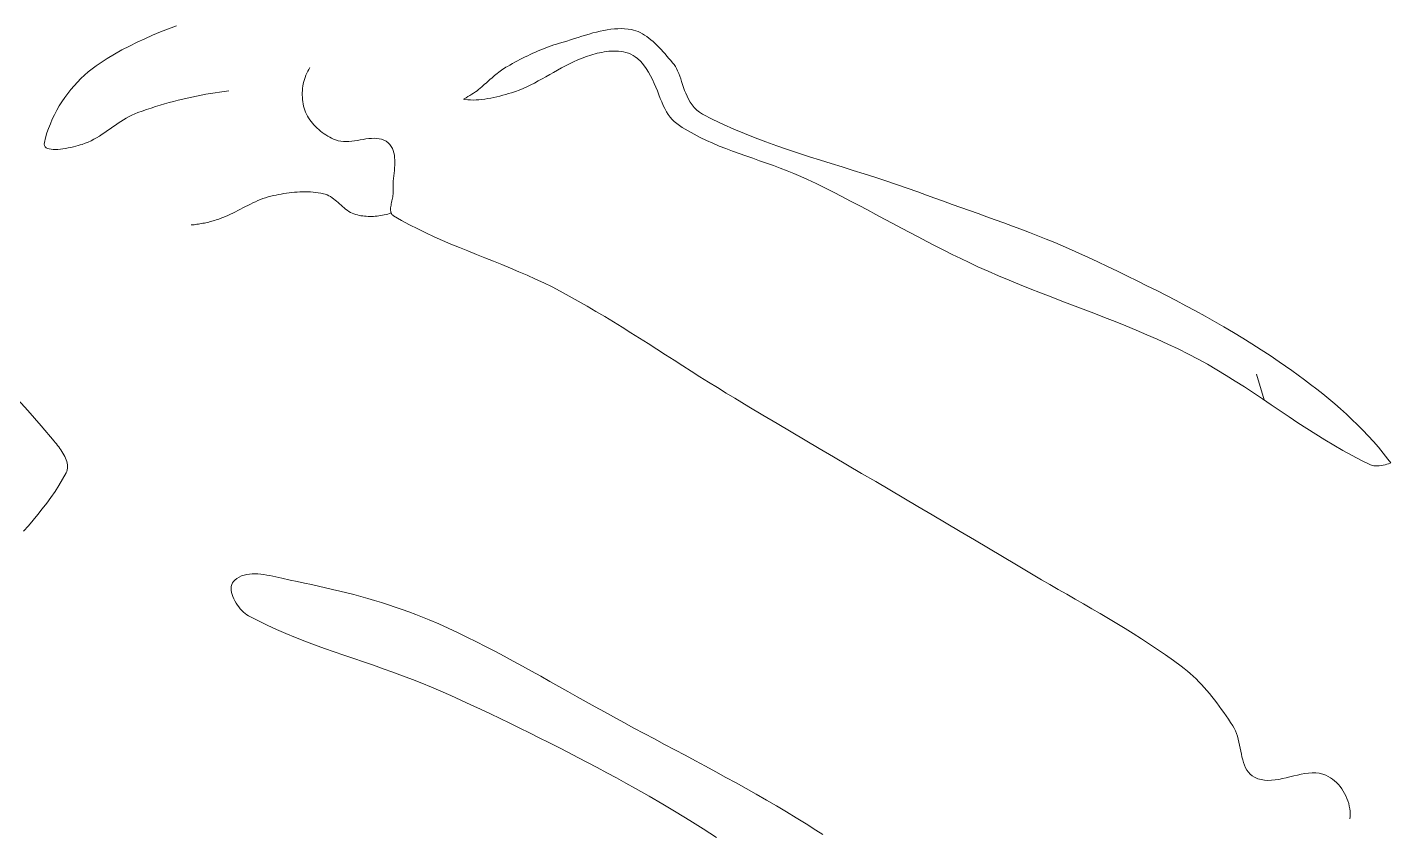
# Model space of a CAD drawing. Header units: inches. Extents: x -12 to 23, y -13.2 to 21.7.
# Drawn here: x -8.92 to -3.11, y -5.18 to -1.75 of the extents above; entities that cross this region are included whole.
import ezdxf

# ---------------------------------------------------------------- set-up
doc = ezdxf.new("R2010")
doc.units = ezdxf.units.IN
doc.header["$MEASUREMENT"] = 0
doc.layers.get('0').update_dxf_attribs({"lineweight": 0})

msp = doc.modelspace()

# ---------------------------------------------------------------- linework, layer by layer
at = {"color": 7, "linetype": 'Continuous', "lineweight": 0}
for p, q in [((-8.2845, -1.7392), (-8.3187, -1.7519)), ((-8.4197, -1.7937), (-8.4526, -1.8089)), ((-8.3864, -1.7791), (-8.4197, -1.7937)), ((-8.3527, -1.7652), (-8.3864, -1.7791)), ((-8.3187, -1.7519), (-8.3527, -1.7652)), ((-8.5172, -1.8418), (-8.5489, -1.8595)), ((-8.4851, -1.825), (-8.5172, -1.8418)), ((-8.4526, -1.8089), (-8.4851, -1.825)), ((-8.6276, -1.9092), (-8.6443, -1.9217)), ((-8.6106, -1.8975), (-8.6276, -1.9092)), ((-8.58, -1.878), (-8.6106, -1.8975)), ((-8.5489, -1.8595), (-8.58, -1.878)), ((-7.7214, -1.9243), (-7.7167, -1.9165)), ((-8.6919, -1.9633), (-8.7068, -1.9784)), ((-8.6765, -1.9488), (-8.6919, -1.9633)), ((-8.6606, -1.9349), (-8.6765, -1.9488)), ((-8.6443, -1.9217), (-8.6606, -1.9349)), ((-7.7422, -1.9767), (-7.7397, -1.9675)), ((-7.7397, -1.9675), (-7.7368, -1.9584)), ((-7.7368, -1.9584), (-7.7335, -1.9495)), ((-7.7335, -1.9495), (-7.7299, -1.9409)), ((-7.7299, -1.9409), (-7.7258, -1.9325)), ((-7.7258, -1.9325), (-7.7214, -1.9243)), ((-8.7483, -2.0272), (-8.761, -2.0445)), ((-8.735, -2.0104), (-8.7483, -2.0272)), ((-8.7212, -1.9942), (-8.735, -2.0104)), ((-8.7068, -1.9784), (-8.7212, -1.9942)), ((-8.1798, -2.0343), (-8.1601, -2.0306)), ((-8.1601, -2.0306), (-8.1403, -2.0272)), ((-8.1403, -2.0272), (-8.1206, -2.024)), ((-8.1206, -2.024), (-8.1008, -2.021)), ((-8.1008, -2.021), (-8.081, -2.0183)), ((-8.081, -2.0183), (-8.0611, -2.0158)), ((-7.7488, -2.0338), (-7.7487, -2.0242)), ((-7.7487, -2.0242), (-7.7482, -2.0146)), ((-7.7482, -2.0146), (-7.7473, -2.005)), ((-7.7473, -2.005), (-7.746, -1.9955)), ((-7.746, -1.9955), (-7.7443, -1.986)), ((-7.7443, -1.986), (-7.7422, -1.9767)), ((-8.7843, -2.0803), (-8.7949, -2.0988)), ((-8.773, -2.0622), (-8.7843, -2.0803)), ((-8.761, -2.0445), (-8.773, -2.0622)), ((-8.4122, -2.0955), (-8.3932, -2.0892)), ((-8.3932, -2.0892), (-8.3741, -2.0831)), ((-8.3741, -2.0831), (-8.355, -2.0772)), ((-8.355, -2.0772), (-8.3358, -2.0716)), ((-8.3358, -2.0716), (-8.3165, -2.0661)), ((-8.3165, -2.0661), (-8.2971, -2.0609)), ((-8.2971, -2.0609), (-8.2777, -2.0559)), ((-8.2777, -2.0559), (-8.2582, -2.0511)), ((-8.2582, -2.0511), (-8.2387, -2.0466)), ((-8.2387, -2.0466), (-8.2191, -2.0423)), ((-8.2191, -2.0423), (-8.1995, -2.0381)), ((-8.1995, -2.0381), (-8.1798, -2.0343)), ((-7.7485, -2.0433), (-7.7488, -2.0338)), ((-7.7478, -2.0528), (-7.7485, -2.0433)), ((-7.7466, -2.0622), (-7.7478, -2.0528)), ((-7.7451, -2.0714), (-7.7466, -2.0622)), ((-7.7431, -2.0806), (-7.7451, -2.0714)), ((-7.7406, -2.0895), (-7.7431, -2.0806)), ((-7.7378, -2.0982), (-7.7406, -2.0895)), ((-8.814, -2.1367), (-8.8223, -2.1561)), ((-8.8048, -2.1176), (-8.814, -2.1367)), ((-8.7949, -2.0988), (-8.8048, -2.1176)), ((-8.5338, -2.1541), (-8.5224, -2.1465)), ((-8.5224, -2.1465), (-8.5108, -2.1392)), ((-8.5108, -2.1392), (-8.499, -2.1322)), ((-8.499, -2.1322), (-8.4871, -2.1255)), ((-8.4871, -2.1255), (-8.475, -2.1194)), ((-8.475, -2.1194), (-8.4626, -2.1138)), ((-8.4626, -2.1138), (-8.45, -2.1088)), ((-8.45, -2.1088), (-8.4311, -2.102)), ((-8.4311, -2.102), (-8.4122, -2.0955)), ((-7.7345, -2.1067), (-7.7378, -2.0982)), ((-7.7307, -2.1151), (-7.7345, -2.1067)), ((-7.7264, -2.1233), (-7.7307, -2.1151)), ((-7.7218, -2.1313), (-7.7264, -2.1233)), ((-7.7167, -2.1391), (-7.7218, -2.1313)), ((-7.7112, -2.1467), (-7.7167, -2.1391)), ((-7.7053, -2.154), (-7.7112, -2.1467)), ((-8.8366, -2.1955), (-8.8424, -2.2155)), ((-8.8299, -2.1757), (-8.8366, -2.1955)), ((-8.8223, -2.1561), (-8.8299, -2.1757)), ((-8.6135, -2.2085), (-8.6019, -2.2011)), ((-8.6019, -2.2011), (-8.5905, -2.1935)), ((-8.5905, -2.1935), (-8.5792, -2.1856)), ((-8.5792, -2.1856), (-8.5678, -2.1777)), ((-8.5678, -2.1777), (-8.5565, -2.1698)), ((-8.5565, -2.1698), (-8.5452, -2.1619)), ((-8.5452, -2.1619), (-8.5338, -2.1541)), ((-7.6992, -2.1612), (-7.7053, -2.154)), ((-7.6926, -2.1681), (-7.6992, -2.1612)), ((-7.6858, -2.1748), (-7.6926, -2.1681)), ((-7.6788, -2.1812), (-7.6858, -2.1748)), ((-7.6715, -2.1873), (-7.6788, -2.1812)), ((-7.6639, -2.1931), (-7.6715, -2.1873)), ((-7.6562, -2.1987), (-7.6639, -2.1931)), ((-7.6482, -2.2039), (-7.6562, -2.1987)), ((-7.6402, -2.2088), (-7.6482, -2.2039)), ((-8.8472, -2.2356), (-8.848, -2.2429)), ((-8.848, -2.2429), (-8.8469, -2.249)), ((-8.8424, -2.2155), (-8.8472, -2.2356)), ((-8.8469, -2.249), (-8.8442, -2.2541)), ((-8.8442, -2.2541), (-8.8399, -2.2581)), ((-8.8399, -2.2581), (-8.8342, -2.2613)), ((-8.8342, -2.2613), (-8.8273, -2.2636)), ((-8.8273, -2.2636), (-8.8193, -2.2651)), ((-8.8193, -2.2651), (-8.8104, -2.2659)), ((-8.8007, -2.266), (-8.7904, -2.2656)), ((-8.7904, -2.2656), (-8.7796, -2.2646)), ((-8.7796, -2.2646), (-8.7685, -2.2632)), ((-8.7685, -2.2632), (-8.7573, -2.2614)), ((-8.7573, -2.2614), (-8.746, -2.2593)), ((-8.746, -2.2593), (-8.7349, -2.257)), ((-8.7349, -2.257), (-8.7241, -2.2544)), ((-8.7241, -2.2544), (-8.7137, -2.2518)), ((-8.7137, -2.2518), (-8.7039, -2.2492)), ((-8.7039, -2.2492), (-8.6948, -2.2466)), ((-8.6948, -2.2466), (-8.6866, -2.244)), ((-8.6866, -2.244), (-8.6738, -2.2395)), ((-8.6738, -2.2395), (-8.6613, -2.2344)), ((-8.6613, -2.2344), (-8.649, -2.2286)), ((-8.649, -2.2286), (-8.637, -2.2224)), ((-8.637, -2.2224), (-8.6251, -2.2156)), ((-8.6251, -2.2156), (-8.6135, -2.2085)), ((-7.6319, -2.2134), (-7.6402, -2.2088)), ((-7.6236, -2.2176), (-7.6319, -2.2134)), ((-7.6152, -2.2215), (-7.6236, -2.2176)), ((-7.6068, -2.225), (-7.6152, -2.2215)), ((-7.5961, -2.2285), (-7.6068, -2.225)), ((-7.5851, -2.2307), (-7.5961, -2.2285)), ((-7.5737, -2.2318), (-7.5851, -2.2307)), ((-7.5621, -2.232), (-7.5737, -2.2318)), ((-7.5502, -2.2315), (-7.5621, -2.232)), ((-7.5382, -2.2304), (-7.5502, -2.2315)), ((-7.5261, -2.2288), (-7.5382, -2.2304)), ((-7.5139, -2.2269), (-7.5261, -2.2288)), ((-7.5017, -2.2249), (-7.5139, -2.2269)), ((-7.4895, -2.2229), (-7.5017, -2.2249)), ((-7.4775, -2.2211), (-7.4895, -2.2229)), ((-7.4656, -2.2195), (-7.4775, -2.2211)), ((-7.4539, -2.2185), (-7.4656, -2.2195)), ((-7.4425, -2.2181), (-7.4539, -2.2185)), ((-7.4315, -2.2185), (-7.4425, -2.2181)), ((-7.4208, -2.2198), (-7.4315, -2.2185)), ((-7.4105, -2.2223), (-7.4208, -2.2198)), ((-7.4007, -2.226), (-7.4105, -2.2223)), ((-7.3914, -2.231), (-7.4007, -2.226)), ((-7.3828, -2.2377), (-7.3914, -2.231)), ((-7.3756, -2.245), (-7.3828, -2.2377)), ((-7.3698, -2.2529), (-7.3756, -2.245)), ((-7.365, -2.2614), (-7.3698, -2.2529)), ((-7.3612, -2.2704), (-7.365, -2.2614)), ((-8.8104, -2.2659), (-8.8007, -2.266)), ((-7.3584, -2.2799), (-7.3612, -2.2704)), ((-7.3564, -2.2898), (-7.3584, -2.2799)), ((-7.3551, -2.3001), (-7.3564, -2.2898)), ((-7.3545, -2.3107), (-7.3551, -2.3001)), ((-7.3548, -2.3327), (-7.3544, -2.3216)), ((-7.3544, -2.3216), (-7.3545, -2.3107)), ((-7.3598, -2.3898), (-7.3587, -2.3783)), ((-7.3587, -2.3783), (-7.3575, -2.3668)), ((-7.3575, -2.3668), (-7.3564, -2.3553)), ((-7.3564, -2.3553), (-7.3555, -2.3439)), ((-7.3555, -2.3439), (-7.3548, -2.3327)), ((-7.3621, -2.4234), (-7.3616, -2.4124)), ((-7.3621, -2.4343), (-7.3621, -2.4234)), ((-7.3616, -2.4448), (-7.3621, -2.4343)), ((-7.3616, -2.4124), (-7.3609, -2.4011)), ((-7.3609, -2.4011), (-7.3598, -2.3898)), ((-7.9595, -2.4935), (-7.9701, -2.4986)), ((-7.9488, -2.4885), (-7.9595, -2.4935)), ((-7.938, -2.4837), (-7.9488, -2.4885)), ((-7.9272, -2.4793), (-7.938, -2.4837)), ((-7.9162, -2.4751), (-7.9272, -2.4793)), ((-7.9051, -2.4713), (-7.9162, -2.4751)), ((-7.8939, -2.4679), (-7.9051, -2.4713)), ((-7.8825, -2.4649), (-7.8939, -2.4679)), ((-7.8716, -2.4623), (-7.8825, -2.4649)), ((-7.8606, -2.4599), (-7.8716, -2.4623)), ((-7.8495, -2.4576), (-7.8606, -2.4599)), ((-7.8384, -2.4555), (-7.8495, -2.4576)), ((-7.8272, -2.4536), (-7.8384, -2.4555)), ((-7.8159, -2.4519), (-7.8272, -2.4536)), ((-7.8046, -2.4504), (-7.8159, -2.4519)), ((-7.7933, -2.4491), (-7.8046, -2.4504)), ((-7.782, -2.448), (-7.7933, -2.4491)), ((-7.7707, -2.4471), (-7.782, -2.448)), ((-7.7594, -2.4465), (-7.7707, -2.4471)), ((-7.748, -2.4462), (-7.7594, -2.4465)), ((-7.7367, -2.4461), (-7.748, -2.4462)), ((-7.7254, -2.4463), (-7.7367, -2.4461)), ((-7.7141, -2.4468), (-7.7254, -2.4463)), ((-7.7029, -2.4477), (-7.7141, -2.4468)), ((-7.6917, -2.4488), (-7.7029, -2.4477)), ((-7.6806, -2.4503), (-7.6917, -2.4488)), ((-7.6695, -2.4521), (-7.6806, -2.4503)), ((-7.6585, -2.4543), (-7.6695, -2.4521)), ((-7.6507, -2.4564), (-7.6585, -2.4543)), ((-7.6432, -2.4592), (-7.6507, -2.4564)), ((-7.6359, -2.4627), (-7.6432, -2.4592)), ((-7.6289, -2.4666), (-7.6359, -2.4627)), ((-7.622, -2.4711), (-7.6289, -2.4666)), ((-7.6153, -2.4759), (-7.622, -2.4711)), ((-7.6088, -2.4811), (-7.6153, -2.4759)), ((-7.6024, -2.4865), (-7.6088, -2.4811)), ((-7.596, -2.4921), (-7.6024, -2.4865)), ((-7.5897, -2.4978), (-7.596, -2.4921)), ((-7.5833, -2.5035), (-7.5897, -2.4978)), ((-7.3707, -2.5029), (-7.3696, -2.497)), ((-7.3696, -2.497), (-7.3683, -2.491)), ((-7.3683, -2.491), (-7.367, -2.485)), ((-7.367, -2.485), (-7.3656, -2.479)), ((-7.3656, -2.479), (-7.3644, -2.473)), ((-7.3644, -2.473), (-7.3633, -2.4671)), ((-7.3633, -2.4671), (-7.3624, -2.4613)), ((-7.3624, -2.4613), (-7.3617, -2.4556)), ((-7.3617, -2.4556), (-7.3615, -2.4501)), ((-7.3615, -2.4501), (-7.3616, -2.4448)), ((-8.0871, -2.5558), (-8.0981, -2.56)), ((-8.0762, -2.5513), (-8.0871, -2.5558)), ((-8.0654, -2.5466), (-8.0762, -2.5513)), ((-8.0546, -2.5416), (-8.0654, -2.5466)), ((-8.044, -2.5365), (-8.0546, -2.5416)), ((-8.0334, -2.5312), (-8.044, -2.5365)), ((-8.0228, -2.5258), (-8.0334, -2.5312)), ((-8.0123, -2.5203), (-8.0228, -2.5258)), ((-8.0018, -2.5148), (-8.0123, -2.5203)), ((-7.9912, -2.5093), (-8.0018, -2.5148)), ((-7.9807, -2.5039), (-7.9912, -2.5093)), ((-7.9701, -2.4986), (-7.9807, -2.5039)), ((-7.577, -2.5092), (-7.5833, -2.5035)), ((-7.5705, -2.5147), (-7.577, -2.5092)), ((-7.564, -2.52), (-7.5705, -2.5147)), ((-7.5574, -2.525), (-7.564, -2.52)), ((-7.5506, -2.5296), (-7.5574, -2.525)), ((-7.5436, -2.5338), (-7.5506, -2.5296)), ((-7.5364, -2.5375), (-7.5436, -2.5338)), ((-7.5289, -2.5406), (-7.5364, -2.5375)), ((-7.5212, -2.5431), (-7.5289, -2.5406)), ((-7.5138, -2.5449), (-7.5212, -2.5431)), ((-7.5064, -2.5464), (-7.5138, -2.5449)), ((-7.4989, -2.5478), (-7.5064, -2.5464)), ((-7.4914, -2.5489), (-7.4989, -2.5478)), ((-7.4838, -2.5498), (-7.4914, -2.5489)), ((-7.4761, -2.5504), (-7.4838, -2.5498)), ((-7.4684, -2.5509), (-7.4761, -2.5504)), ((-7.4607, -2.5511), (-7.4684, -2.5509)), ((-7.453, -2.551), (-7.4607, -2.5511)), ((-7.4453, -2.5508), (-7.453, -2.551)), ((-7.4375, -2.5503), (-7.4453, -2.5508)), ((-7.4298, -2.5496), (-7.4375, -2.5503)), ((-7.4222, -2.5487), (-7.4298, -2.5496)), ((-7.4145, -2.5476), (-7.4222, -2.5487)), ((-7.407, -2.5462), (-7.4145, -2.5476)), ((-7.3994, -2.5447), (-7.407, -2.5462)), ((-7.392, -2.5429), (-7.3994, -2.5447)), ((-7.3846, -2.5408), (-7.392, -2.5429)), ((-7.3773, -2.5386), (-7.3846, -2.5408)), ((-7.3701, -2.5362), (-7.3773, -2.5386)), ((-7.3726, -2.5196), (-7.3723, -2.5142)), ((-7.3726, -2.5247), (-7.3726, -2.5196)), ((-7.372, -2.5296), (-7.3726, -2.5247)), ((-7.3723, -2.5142), (-7.3717, -2.5086)), ((-7.3709, -2.5341), (-7.372, -2.5296)), ((-7.3717, -2.5086), (-7.3707, -2.5029)), ((-7.3691, -2.5383), (-7.3709, -2.5341)), ((-7.3667, -2.5421), (-7.3691, -2.5383)), ((-7.3635, -2.5454), (-7.3667, -2.5421)), ((-7.3595, -2.5483), (-7.3635, -2.5454)), ((-7.3258, -2.5678), (-7.3595, -2.5483)), ((-8.2164, -2.5868), (-8.2228, -2.5874)), ((-8.2101, -2.5862), (-8.2164, -2.5868)), ((-8.2037, -2.5854), (-8.2101, -2.5862)), ((-8.1974, -2.5845), (-8.2037, -2.5854)), ((-8.191, -2.5836), (-8.1974, -2.5845)), ((-8.1847, -2.5826), (-8.191, -2.5836)), ((-8.1784, -2.5815), (-8.1847, -2.5826)), ((-8.1721, -2.5803), (-8.1784, -2.5815)), ((-8.1658, -2.5791), (-8.1721, -2.5803)), ((-8.1596, -2.5777), (-8.1658, -2.5791)), ((-8.1533, -2.5763), (-8.1596, -2.5777)), ((-8.1471, -2.5748), (-8.1533, -2.5763)), ((-8.1409, -2.5732), (-8.1471, -2.5748)), ((-8.1347, -2.5716), (-8.1409, -2.5732)), ((-8.1285, -2.5698), (-8.1347, -2.5716)), ((-8.1224, -2.568), (-8.1285, -2.5698)), ((-8.1163, -2.5661), (-8.1224, -2.568)), ((-8.1102, -2.5641), (-8.1163, -2.5661)), ((-8.1041, -2.5621), (-8.1102, -2.5641)), ((-8.0981, -2.56), (-8.1041, -2.5621)), ((-7.2916, -2.5864), (-7.3258, -2.5678)), ((-7.257, -2.6041), (-7.2916, -2.5864)), ((-7.222, -2.6211), (-7.257, -2.6041)), ((-7.1867, -2.6374), (-7.222, -2.6211)), ((-7.151, -2.6533), (-7.1867, -2.6374)), ((-7.1152, -2.6686), (-7.151, -2.6533)), ((-7.0792, -2.6836), (-7.1152, -2.6686)), ((-7.043, -2.6983), (-7.0792, -2.6836)), ((-7.0067, -2.7129), (-7.043, -2.6983)), ((-6.9704, -2.7274), (-7.0067, -2.7129)), ((-6.9341, -2.7419), (-6.9704, -2.7274)), ((-6.8978, -2.7565), (-6.9341, -2.7419)), ((-6.8617, -2.7713), (-6.8978, -2.7565)), ((-6.8257, -2.7864), (-6.8617, -2.7713)), ((-6.7898, -2.8019), (-6.8257, -2.7864)), ((-6.7543, -2.8178), (-6.7898, -2.8019)), ((-6.719, -2.8344), (-6.7543, -2.8178)), ((-6.684, -2.8516), (-6.719, -2.8344)), ((-6.6495, -2.8696), (-6.684, -2.8516)), ((-6.6111, -2.8904), (-6.6495, -2.8696)), ((-6.573, -2.9116), (-6.6111, -2.8904)), ((-6.5352, -2.9333), (-6.573, -2.9116)), ((-6.4975, -2.9554), (-6.5352, -2.9333)), ((-6.4601, -2.9777), (-6.4975, -2.9554)), ((-6.4228, -3.0004), (-6.4601, -2.9777)), ((-6.3857, -3.0233), (-6.4228, -3.0004)), ((-6.3486, -3.0464), (-6.3857, -3.0233)), ((-6.3117, -3.0697), (-6.3486, -3.0464)), ((-6.2749, -3.0931), (-6.3117, -3.0697)), ((-6.2381, -3.1166), (-6.2749, -3.0931)), ((-6.2013, -3.1402), (-6.2381, -3.1166)), ((-6.1646, -3.1638), (-6.2013, -3.1402)), ((-6.1278, -3.1874), (-6.1646, -3.1638)), ((-6.091, -3.2109), (-6.1278, -3.1874)), ((-6.0541, -3.2343), (-6.091, -3.2109)), ((-6.0172, -3.2575), (-6.0541, -3.2343)), ((-5.9801, -3.2806), (-6.0172, -3.2575)), ((-5.9429, -3.3034), (-5.9801, -3.2806)), ((-5.9056, -3.326), (-5.9429, -3.3034)), ((-5.8458, -3.3619), (-5.9056, -3.326)), ((-5.7859, -3.3976), (-5.8458, -3.3619)), ((-5.7259, -3.4332), (-5.7859, -3.3976)), ((-5.666, -3.4688), (-5.7259, -3.4332)), ((-5.6059, -3.5042), (-5.666, -3.4688)), ((-5.5459, -3.5397), (-5.6059, -3.5042)), ((-5.4858, -3.5751), (-5.5459, -3.5397)), ((-5.4257, -3.6104), (-5.4858, -3.5751)), ((-5.3656, -3.6457), (-5.4257, -3.6104)), ((-5.3054, -3.6811), (-5.3656, -3.6457)), ((-5.2453, -3.7164), (-5.3054, -3.6811)), ((-5.1852, -3.7517), (-5.2453, -3.7164)), ((-5.1251, -3.7871), (-5.1852, -3.7517)), ((-5.065, -3.8224), (-5.1251, -3.7871)), ((-5.0049, -3.8579), (-5.065, -3.8224)), ((-4.9449, -3.8934), (-5.0049, -3.8579)), ((-4.8849, -3.9289), (-4.9449, -3.8934)), ((-4.825, -3.9645), (-4.8849, -3.9289)), ((-4.7651, -4.0003), (-4.825, -3.9645)), ((-4.7053, -4.0361), (-4.7651, -4.0003)), ((-4.6699, -4.0572), (-4.7053, -4.0361)), ((-4.6344, -4.0781), (-4.6699, -4.0572)), ((-4.5988, -4.0988), (-4.6344, -4.0781)), ((-4.5631, -4.1194), (-4.5988, -4.0988)), ((-4.5273, -4.14), (-4.5631, -4.1194)), ((-4.4916, -4.1605), (-4.5273, -4.14)), ((-4.4558, -4.1811), (-4.4916, -4.1605)), ((-4.4201, -4.2017), (-4.4558, -4.1811)), ((-4.3844, -4.2224), (-4.4201, -4.2017)), ((-4.3488, -4.2432), (-4.3844, -4.2224)), ((-4.3133, -4.2642), (-4.3488, -4.2432)), ((-4.278, -4.2854), (-4.3133, -4.2642)), ((-4.2428, -4.3068), (-4.278, -4.2854)), ((-4.2079, -4.3286), (-4.2428, -4.3068)), ((-4.1731, -4.3506), (-4.2079, -4.3286)), ((-4.1386, -4.373), (-4.1731, -4.3506)), ((-4.1044, -4.3959), (-4.1386, -4.373)), ((-4.0705, -4.4191), (-4.1044, -4.3959)), ((-4.0369, -4.4429), (-4.0705, -4.4191)), ((-4.0037, -4.4672), (-4.0369, -4.4429)), ((-3.9903, -4.4774), (-4.0037, -4.4672)), ((-3.9774, -4.488), (-3.9903, -4.4774)), ((-3.9647, -4.4989), (-3.9774, -4.488)), ((-3.9522, -4.5102), (-3.9647, -4.4989)), ((-3.9401, -4.5218), (-3.9522, -4.5102)), ((-3.9282, -4.5337), (-3.9401, -4.5218)), ((-3.9166, -4.5459), (-3.9282, -4.5337)), ((-3.9053, -4.5584), (-3.9166, -4.5459)), ((-3.8941, -4.5711), (-3.9053, -4.5584)), ((-3.8832, -4.584), (-3.8941, -4.5711)), ((-3.8725, -4.5971), (-3.8832, -4.584)), ((-3.862, -4.6104), (-3.8725, -4.5971)), ((-3.8517, -4.6239), (-3.862, -4.6104)), ((-3.8416, -4.6375), (-3.8517, -4.6239)), ((-3.8316, -4.6512), (-3.8416, -4.6375)), ((-3.8218, -4.665), (-3.8316, -4.6512)), ((-3.8121, -4.6789), (-3.8218, -4.665)), ((-3.8026, -4.6928), (-3.8121, -4.6789)), ((-3.7932, -4.7068), (-3.8026, -4.6928)), ((-3.7839, -4.7208), (-3.7932, -4.7068)), ((-3.7778, -4.7311), (-3.7839, -4.7208)), ((-3.7725, -4.7421), (-3.7778, -4.7311)), ((-3.768, -4.7536), (-3.7725, -4.7421)), ((-3.7641, -4.7655), (-3.768, -4.7536)), ((-3.7607, -4.7779), (-3.7641, -4.7655)), ((-3.7577, -4.7905), (-3.7607, -4.7779)), ((-3.755, -4.8032), (-3.7577, -4.7905)), ((-3.7524, -4.8161), (-3.755, -4.8032)), ((-3.7499, -4.8289), (-3.7524, -4.8161)), ((-3.7473, -4.8415), (-3.7499, -4.8289)), ((-3.7445, -4.854), (-3.7473, -4.8415)), ((-3.7413, -4.8662), (-3.7445, -4.854)), ((-3.7378, -4.8779), (-3.7413, -4.8662)), ((-3.7337, -4.8892), (-3.7378, -4.8779)), ((-3.7289, -4.8998), (-3.7337, -4.8892)), ((-3.7233, -4.9097), (-3.7289, -4.8998)), ((-3.7169, -4.9189), (-3.7233, -4.9097)), ((-3.7094, -4.9271), (-3.7169, -4.9189)), ((-3.7008, -4.9344), (-3.7094, -4.9271)), ((-3.6909, -4.9406), (-3.7008, -4.9344)), ((-3.524, -4.935), (-3.54, -4.939)), ((-3.5081, -4.9312), (-3.524, -4.935)), ((-3.4922, -4.9278), (-3.5081, -4.9312)), ((-3.4764, -4.925), (-3.4922, -4.9278)), ((-3.4608, -4.923), (-3.4764, -4.925)), ((-3.4453, -4.9219), (-3.4608, -4.923)), ((-3.4302, -4.9221), (-3.4453, -4.9219)), ((-3.4153, -4.9237), (-3.4302, -4.9221)), ((-3.4007, -4.927), (-3.4153, -4.9237)), ((-3.3866, -4.9321), (-3.4007, -4.927)), ((-3.377, -4.9368), (-3.3866, -4.9321)), ((-3.3677, -4.9423), (-3.377, -4.9368)), ((-3.6772, -4.9467), (-3.6909, -4.9406)), ((-3.6631, -4.9508), (-3.6772, -4.9467)), ((-3.6486, -4.9532), (-3.6631, -4.9508)), ((-3.6338, -4.9541), (-3.6486, -4.9532)), ((-3.6186, -4.9536), (-3.6338, -4.9541)), ((-3.6032, -4.9521), (-3.6186, -4.9536)), ((-3.5876, -4.9496), (-3.6032, -4.9521)), ((-3.5719, -4.9465), (-3.5876, -4.9496)), ((-3.556, -4.9428), (-3.5719, -4.9465)), ((-3.54, -4.939), (-3.556, -4.9428)), ((-3.3587, -4.9486), (-3.3677, -4.9423)), ((-3.3501, -4.9556), (-3.3587, -4.9486)), ((-3.3419, -4.9633), (-3.3501, -4.9556)), ((-3.334, -4.9716), (-3.3419, -4.9633)), ((-3.3266, -4.9804), (-3.334, -4.9716)), ((-3.3197, -4.9897), (-3.3266, -4.9804)), ((-3.3133, -4.9995), (-3.3197, -4.9897)), ((-3.3074, -5.0096), (-3.3133, -4.9995)), ((-3.3021, -5.02), (-3.3074, -5.0096)), ((-3.2974, -5.0306), (-3.3021, -5.02)), ((-3.2933, -5.0415), (-3.2974, -5.0306)), ((-3.2899, -5.0525), (-3.2933, -5.0415)), ((-3.2872, -5.0636), (-3.2899, -5.0525)), ((-3.2852, -5.0747), (-3.2872, -5.0636)), ((-3.284, -5.0857), (-3.2852, -5.0747)), ((-3.2851, -5.1181), (-3.2839, -5.1075)), ((-3.2835, -5.0967), (-3.284, -5.0857)), ((-3.2839, -5.1075), (-3.2835, -5.0967))]:
    msp.add_line(p, q, dxfattribs=at)
at = {"color": 30, "linetype": 'Continuous', "lineweight": 0, "true_color": 0xff7e00}
msp.add_line((-3.6506, -3.3328), (-3.6824, -3.2227), dxfattribs=at)
at = {"color": 7, "linetype": 'Continuous', "lineweight": 0}
msp.add_lwpolyline([(-7.0618, -2.0518), (-7.0554, -2.0529), (-7.044, -2.0542), (-7.0324, -2.0549), (-7.0205, -2.0551), (-7.0084, -2.0548), (-6.9961, -2.054), (-6.9837, -2.0528), (-6.9712, -2.0511), (-6.9585, -2.0491), (-6.9458, -2.0467), (-6.9331, -2.0441), (-6.9203, -2.0411), (-6.9075, -2.038), (-6.8948, -2.0346), (-6.8821, -2.0311), (-6.8695, -2.0275), (-6.8573, -2.024), (-6.8405, -2.0186), (-6.8241, -2.0126), (-6.8078, -2.0059), (-6.7916, -1.9987), (-6.7755, -1.9909), (-6.7594, -1.9826), (-6.7432, -1.974), (-6.7271, -1.9651), (-6.7108, -1.9559), (-6.6945, -1.9466), (-6.678, -1.9372), (-6.6614, -1.9278), (-6.6446, -1.9185), (-6.6276, -1.9094), (-6.6104, -1.9005), (-6.5928, -1.892), (-6.5749, -1.8839), (-6.5567, -1.8764), (-6.538, -1.8695), (-6.5192, -1.8634), (-6.5102, -1.8608), (-6.5012, -1.8583), (-6.4918, -1.856), (-6.4823, -1.8538), (-6.4726, -1.8519), (-6.4627, -1.8501), (-6.4526, -1.8487), (-6.4424, -1.8476), (-6.4321, -1.8468), (-6.4217, -1.8464), (-6.4113, -1.8465), (-6.4008, -1.8471), (-6.3904, -1.8483), (-6.3799, -1.8501), (-6.3695, -1.8525), (-6.3592, -1.8558), (-6.3491, -1.8599), (-6.3392, -1.8649), (-6.3297, -1.8709), (-6.3206, -1.8779), (-6.3066, -1.891), (-6.2941, -1.9052), (-6.283, -1.9202), (-6.2732, -1.9357), (-6.2643, -1.9516), (-6.2564, -1.9678), (-6.249, -1.984), (-6.2422, -2.0003), (-6.2358, -2.0165), (-6.2295, -2.0325), (-6.2233, -2.0481), (-6.217, -2.0633), (-6.2106, -2.0778), (-6.2039, -2.0917), (-6.1969, -2.1048), (-6.1895, -2.1169), (-6.1815, -2.128), (-6.173, -2.1381), (-6.1638, -2.1471), (-6.1533, -2.1554), (-6.1296, -2.1715), (-6.1048, -2.1868), (-6.0794, -2.2012), (-6.0533, -2.2147), (-6.0267, -2.2274), (-5.9996, -2.2395), (-5.972, -2.2511), (-5.944, -2.2621), (-5.9157, -2.2728), (-5.887, -2.2831), (-5.8581, -2.2933), (-5.829, -2.3034), (-5.7998, -2.3135), (-5.7706, -2.3238), (-5.7412, -2.3342), (-5.712, -2.345), (-5.6828, -2.3562), (-5.6537, -2.3679), (-5.6249, -2.3802), (-5.5964, -2.3933), (-5.5593, -2.4112), (-5.5224, -2.4293), (-5.4857, -2.4478), (-5.4492, -2.4664), (-5.4128, -2.4853), (-5.3765, -2.5043), (-5.3403, -2.5235), (-5.3042, -2.5427), (-5.2681, -2.562), (-5.2321, -2.5813), (-5.1961, -2.6005), (-5.1601, -2.6196), (-5.1241, -2.6386), (-5.088, -2.6575), (-5.0519, -2.6762), (-5.0157, -2.6946), (-4.9794, -2.7127), (-4.943, -2.7305), (-4.9065, -2.748), (-4.8698, -2.7651), (-4.8259, -2.7848), (-4.7818, -2.804), (-4.7373, -2.8227), (-4.6927, -2.8409), (-4.6478, -2.8589), (-4.6028, -2.8766), (-4.5576, -2.8941), (-4.5123, -2.9114), (-4.467, -2.9288), (-4.4216, -2.9461), (-4.3762, -2.9636), (-4.3308, -2.9812), (-4.2855, -2.9991), (-4.2402, -3.0173), (-4.1951, -3.0359), (-4.1502, -3.055), (-4.1054, -3.0746), (-4.0609, -3.0949), (-4.0166, -3.1158), (-3.9726, -3.1376), (-3.9316, -3.1589), (-3.8912, -3.1812), (-3.8513, -3.2044), (-3.8119, -3.2282), (-3.7729, -3.2526), (-3.7342, -3.2774), (-3.6958, -3.3026), (-3.6577, -3.328), (-3.6197, -3.3536), (-3.5818, -3.3791), (-3.5441, -3.4045), (-3.5062, -3.4298), (-3.4683, -3.4546), (-3.4303, -3.4791), (-3.392, -3.503), (-3.3535, -3.5262), (-3.3147, -3.5487), (-3.2755, -3.5703), (-3.2359, -3.591), (-3.1966, -3.6101), (-3.1929, -3.6115), (-3.1885, -3.6126), (-3.1827, -3.6134), (-3.1757, -3.6139), (-3.168, -3.6139), (-3.1598, -3.6134), (-3.1513, -3.6124), (-3.1428, -3.611), (-3.1346, -3.6092), (-3.1267, -3.6071), (-3.1196, -3.6047), (-3.1134, -3.6021), (-3.1107, -3.6008), (-3.1227, -3.5847), (-3.1428, -3.5592), (-3.1635, -3.5342), (-3.1848, -3.5097), (-3.2067, -3.4856), (-3.2292, -3.4619), (-3.2522, -3.4387), (-3.2758, -3.4158), (-3.2998, -3.3934), (-3.3242, -3.3714), (-3.349, -3.3497), (-3.3743, -3.3284), (-3.3998, -3.3075), (-3.4257, -3.2869), (-3.4519, -3.2667), (-3.4783, -3.2467), (-3.505, -3.2271), (-3.5318, -3.2078), (-3.5588, -3.1888), (-3.5859, -3.1701), (-3.6244, -3.1442), (-3.6631, -3.1189), (-3.7022, -3.094), (-3.7416, -3.0696), (-3.7813, -3.0456), (-3.8213, -3.022), (-3.8615, -2.9989), (-3.902, -2.9761), (-3.9428, -2.9537), (-3.9837, -2.9316), (-4.0249, -2.9098), (-4.0662, -2.8884), (-4.1077, -2.8671), (-4.1494, -2.8462), (-4.1912, -2.8255), (-4.2331, -2.805), (-4.2751, -2.7846), (-4.3172, -2.7645), (-4.3594, -2.7445), (-4.4015, -2.7246), (-4.4365, -2.7084), (-4.4717, -2.6927), (-4.5071, -2.6774), (-4.5427, -2.6624), (-4.5784, -2.6478), (-4.6144, -2.6335), (-4.6504, -2.6194), (-4.6866, -2.6056), (-4.7229, -2.592), (-4.7593, -2.5786), (-4.7958, -2.5653), (-4.8324, -2.5522), (-4.8691, -2.539), (-4.9058, -2.526), (-4.9425, -2.5129), (-4.9792, -2.4999), (-5.016, -2.4867), (-5.0527, -2.4735), (-5.0894, -2.4601), (-5.126, -2.4467), (-5.1713, -2.4302), (-5.2169, -2.4144), (-5.2627, -2.399), (-5.3087, -2.384), (-5.355, -2.3693), (-5.4014, -2.3547), (-5.4479, -2.3402), (-5.4944, -2.3258), (-5.541, -2.3112), (-5.5876, -2.2964), (-5.6341, -2.2813), (-5.6805, -2.2658), (-5.7267, -2.2498), (-5.7728, -2.2332), (-5.8186, -2.2159), (-5.8641, -2.1978), (-5.9094, -2.1788), (-5.9542, -2.1588), (-5.9987, -2.1376), (-6.0434, -2.115), (-6.0562, -2.1072), (-6.0682, -2.0977), (-6.0788, -2.0871), (-6.088, -2.0758), (-6.096, -2.0639), (-6.103, -2.0516), (-6.1091, -2.0391), (-6.1145, -2.0265), (-6.1194, -2.0138), (-6.1239, -2.0012), (-6.1282, -1.9887), (-6.1323, -1.9764), (-6.1364, -1.9644), (-6.1405, -1.9528), (-6.1448, -1.9417), (-6.1493, -1.9311), (-6.154, -1.9213), (-6.1591, -1.9123), (-6.1644, -1.9041), (-6.1707, -1.8961), (-6.1783, -1.8872), (-6.1865, -1.8777), (-6.1947, -1.8681), (-6.203, -1.8586), (-6.2114, -1.8492), (-6.2198, -1.84), (-6.2283, -1.8309), (-6.2369, -1.8222), (-6.2455, -1.8137), (-6.2543, -1.8056), (-6.2631, -1.798), (-6.2721, -1.7908), (-6.2811, -1.7842), (-6.2901, -1.7781), (-6.2993, -1.7726), (-6.3085, -1.7677), (-6.3178, -1.7635), (-6.3272, -1.7599), (-6.3368, -1.7571), (-6.3466, -1.7549), (-6.3607, -1.7528), (-6.3751, -1.7515), (-6.3896, -1.751), (-6.4042, -1.7512), (-6.419, -1.7521), (-6.434, -1.7537), (-6.449, -1.7558), (-6.4642, -1.7585), (-6.4796, -1.7617), (-6.495, -1.7654), (-6.5105, -1.7694), (-6.5262, -1.7738), (-6.5419, -1.7784), (-6.5576, -1.7833), (-6.5735, -1.7883), (-6.5894, -1.7934), (-6.6053, -1.7985), (-6.6213, -1.8036), (-6.6373, -1.8085), (-6.6532, -1.8133), (-6.6648, -1.8168), (-6.6763, -1.8204), (-6.6876, -1.8243), (-6.699, -1.8283), (-6.7103, -1.8325), (-6.7216, -1.8368), (-6.7328, -1.8413), (-6.744, -1.846), (-6.7551, -1.8508), (-6.7662, -1.8558), (-6.7773, -1.8609), (-6.7883, -1.8661), (-6.7992, -1.8715), (-6.8102, -1.8769), (-6.8211, -1.8825), (-6.8319, -1.8882), (-6.8427, -1.894), (-6.8535, -1.8999), (-6.8642, -1.9059), (-6.8747, -1.9118), (-6.8811, -1.9156), (-6.8873, -1.9195), (-6.8935, -1.9235), (-6.8996, -1.9278), (-6.9056, -1.9322), (-6.9117, -1.9367), (-6.9177, -1.9414), (-6.9237, -1.9462), (-6.9296, -1.9512), (-6.9356, -1.9562), (-6.9416, -1.9614), (-6.9476, -1.9666), (-6.9536, -1.9719), (-6.9597, -1.9773), (-6.9657, -1.9827), (-6.9719, -1.9882), (-6.978, -1.9937), (-6.9843, -1.9991), (-6.9906, -2.0046), (-6.9973, -2.0104), (-7.0037, -2.0154), (-7.0109, -2.0205), (-7.0185, -2.0255), (-7.0264, -2.0305), (-7.0345, -2.0354), (-7.0427, -2.0403), (-7.0508, -2.0451), (-7.0587, -2.0499), (-7.0618, -2.0518)], close=True, dxfattribs=at)
msp.add_lwpolyline([(-8.9363, -3.892), (-8.916, -3.8686), (-8.8959, -3.8451), (-8.8761, -3.8214), (-8.8567, -3.7974), (-8.8379, -3.7731), (-8.8197, -3.7483), (-8.8022, -3.7231), (-8.7856, -3.6974), (-8.7699, -3.6711), (-8.7553, -3.6441), (-8.7525, -3.6376), (-8.7506, -3.6309), (-8.7495, -3.6241), (-8.7492, -3.6171), (-8.7496, -3.6101), (-8.7507, -3.603), (-8.7525, -3.5958), (-8.7548, -3.5886), (-8.7576, -3.5814), (-8.7609, -3.5743), (-8.7645, -3.5671), (-8.7685, -3.5601), (-8.7728, -3.5531), (-8.7773, -3.5462), (-8.782, -3.5395), (-8.7868, -3.533), (-8.7917, -3.5266), (-8.7965, -3.5204), (-8.8013, -3.5145), (-8.806, -3.5088), (-8.8619, -3.4431), (-8.9187, -3.3781), (-8.9765, -3.314)], dxfattribs=at)
at = {"color": 7, "linetype": 'Continuous', "lineweight": 0, "flags": 128}
msp.add_lwpolyline([(-5.9842, -5.1971), (-6.0409, -5.161), (-6.098, -5.1252), (-6.1552, -5.0899), (-6.2128, -5.0552), (-6.2708, -5.0212), (-6.3293, -4.9881), (-6.3698, -4.9657), (-6.4104, -4.9434), (-6.4512, -4.9214), (-6.492, -4.8995), (-6.5329, -4.8777), (-6.5739, -4.8562), (-6.615, -4.8349), (-6.6562, -4.8137), (-6.6975, -4.7927), (-6.7389, -4.7719), (-6.7804, -4.7513), (-6.822, -4.7308), (-6.8637, -4.7106), (-6.9054, -4.6905), (-6.9473, -4.6706), (-6.9892, -4.6509), (-7.0312, -4.6314), (-7.0733, -4.612), (-7.1154, -4.5929), (-7.1577, -4.5739), (-7.1981, -4.5564), (-7.2388, -4.5396), (-7.2798, -4.5235), (-7.3211, -4.5079), (-7.3626, -4.4928), (-7.4042, -4.4781), (-7.4459, -4.4636), (-7.4877, -4.4493), (-7.5295, -4.435), (-7.5713, -4.4206), (-7.613, -4.4062), (-7.6546, -4.3914), (-7.696, -4.3764), (-7.7372, -4.3608), (-7.7782, -4.3448), (-7.8189, -4.3281), (-7.8592, -4.3106), (-7.8991, -4.2923), (-7.9386, -4.273), (-7.9776, -4.2527), (-7.9849, -4.2483), (-7.9921, -4.2431), (-7.9992, -4.2371), (-8.0062, -4.2304), (-8.0129, -4.223), (-8.0194, -4.2151), (-8.0254, -4.2068), (-8.0311, -4.1982), (-8.0362, -4.1893), (-8.0407, -4.1802), (-8.0445, -4.1711), (-8.0476, -4.162), (-8.0499, -4.153), (-8.0513, -4.1441), (-8.0517, -4.1356), (-8.0511, -4.1275), (-8.0494, -4.1198), (-8.0465, -4.1127), (-8.0423, -4.1063), (-8.0368, -4.1005), (-8.0275, -4.0935), (-8.0177, -4.0876), (-8.0074, -4.0829), (-7.9966, -4.0793), (-7.9854, -4.0767), (-7.9739, -4.0749), (-7.962, -4.074), (-7.9499, -4.0738), (-7.9375, -4.0743), (-7.925, -4.0754), (-7.9123, -4.0769), (-7.8996, -4.0789), (-7.8868, -4.0813), (-7.874, -4.0839), (-7.8613, -4.0867), (-7.8487, -4.0896), (-7.8362, -4.0925), (-7.8239, -4.0953), (-7.8119, -4.098), (-7.8001, -4.1005), (-7.77, -4.1067), (-7.7398, -4.1131), (-7.7097, -4.1196), (-7.6795, -4.1262), (-7.6494, -4.133), (-7.6194, -4.14), (-7.5894, -4.1473), (-7.5594, -4.1547), (-7.5295, -4.1625), (-7.4997, -4.1705), (-7.47, -4.1788), (-7.4404, -4.1874), (-7.4109, -4.1963), (-7.3815, -4.2056), (-7.3523, -4.2152), (-7.3232, -4.2252), (-7.2942, -4.2357), (-7.2655, -4.2465), (-7.2368, -4.2578), (-7.2084, -4.2696), (-7.1676, -4.2872), (-7.1272, -4.3054), (-7.0869, -4.3242), (-7.0469, -4.3434), (-7.0071, -4.3631), (-6.9675, -4.3832), (-6.9281, -4.4037), (-6.8888, -4.4245), (-6.8497, -4.4456), (-6.8107, -4.467), (-6.7717, -4.4885), (-6.7329, -4.5101), (-6.6941, -4.5319), (-6.6553, -4.5538), (-6.6165, -4.5756), (-6.5778, -4.5975), (-6.539, -4.6193), (-6.5002, -4.6409), (-6.4613, -4.6625), (-6.4223, -4.6838), (-6.3789, -4.7073), (-6.3353, -4.7307), (-6.2918, -4.754), (-6.2482, -4.7773), (-6.2046, -4.8005), (-6.161, -4.8238), (-6.1174, -4.8471), (-6.0738, -4.8704), (-6.0303, -4.8938), (-5.9868, -4.9173), (-5.9435, -4.941), (-5.9002, -4.9649), (-5.8571, -4.989), (-5.8141, -5.0133), (-5.7713, -5.0378), (-5.7286, -5.0627), (-5.6861, -5.0879), (-5.6439, -5.1134), (-5.6019, -5.1393), (-5.5601, -5.1656), (-5.5309, -5.185)], dxfattribs=at)

doc.saveas('drawing.dxf')
